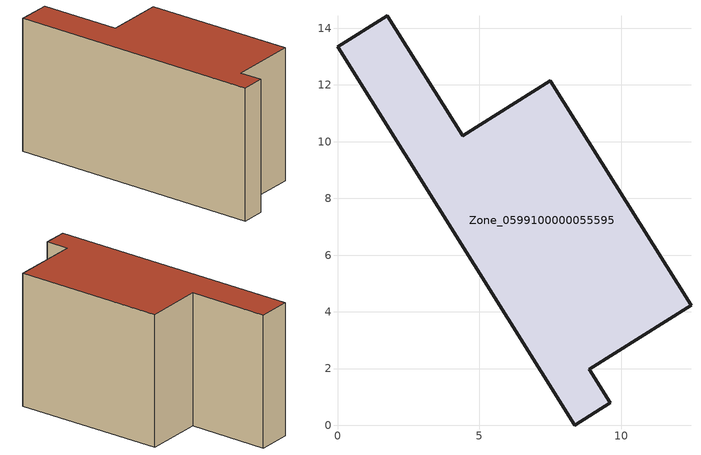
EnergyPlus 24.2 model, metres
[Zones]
Zone_0599100000055595
 floor ground (C_G): 0,13.34 1.76,14.44 4.41,10.2 7.49,12.14 12.46,4.24 8.88,1.98 9.62,0.79 8.37,0 z0
 wall outside (C_F): 8.37,0 9.62,0.79 8.88,1.98 12.46,4.24 7.49,12.14 4.41,10.2 1.76,14.44 0,13.34 8.37,0 z0:8.34
 roof outside (C_R): 1.76,14.44 0,13.34 8.37,0 9.62,0.79 8.88,1.98 12.46,4.24 7.49,12.14 4.41,10.2 z8.34
[BUILDING]
Pand.0599100000055595: North Axis=0; Terrain=City; Loads Convergence Tolerance Value=0.04; Temperature Convergence Tolerance Value=0.4; Solar Distribution=FullExterior; Maximum Number of Warmup Days=25; Minimum Number of Warmup Days=1
[Site:Location]
Rotterdam.The.Hague.AP_ZH_NLD Design_Conditions: Latitude=51.96; Longitude=4.45; Time Zone=1; Elevation=-4.5
[SITE:GROUNDTEMPERATURE:BUILDINGSURFACE]
18, 18, 18, 18, 18, 18, 18, 18, 18, 18, 18, 18
[MATERIAL] Thermal Absorptance=0.9; Solar Absorptance=0.7; Visible Absorptance=0.7
Name | Roughness | Thickness | Conductivity | Density | Specific Heat
G.TI.1975-1991 | MediumSmooth | 0.15 | 0.288461 | 540 | 1210
F.TI.1975-1991 | Rough | 0.3 | 0.230769 | 1920 | 840
R.TI.1975-1991 | MediumRough | 0.2 | 0.153846 | 1500 | 1000
[CONSTRUCTION]
C_G: G.TI.1975-1991
C_F: F.TI.1975-1991
C_R: R.TI.1975-1991
[ZONE]
Zone_0599100000055595: Type=1; Multiplier=1; Ceiling Height=Autocalculate; Volume=Autocalculate; Floor Area=autocalculate; Part of Total Floor Area=Yes
[ZONEINFILTRATION:DESIGNFLOWRATE]
Infil_Zone_0599100000055595: Zone or ZoneList or Space or SpaceList=Zone_0599100000055595; Schedule=AlwaysOn; Design Flow Rate Calculation Method=Flow/Area; Flow Rate per Floor Area=0.003; Constant Term Coefficient=1; Temperature Term Coefficient=0; Velocity Term Coefficient=0; Velocity Squared Term Coefficient=0
[HVACTEMPLATE:ZONE:IDEALLOADSAIRSYSTEM]
Zone_0599100000055595: Maximum Heating Supply Air Temperature=50; Minimum Cooling Supply Air Temperature=13; Maximum Heating Supply Air Humidity Ratio=0.0156; Minimum Cooling Supply Air Humidity Ratio=0.0077; Heating Limit=NoLimit; Cooling Limit=NoLimit; Dehumidification Control Type=ConstantSensibleHeatRatio; Cooling Sensible Heat Ratio=0.7; Dehumidification Setpoint=60; Humidification Control Type=None; Humidification Setpoint=30; Outdoor Air Method=None; Outdoor Air Flow Rate per Person=0.00944; Outdoor Air Flow Rate per Zone Floor Area=0; Outdoor Air Flow Rate per Zone=0; Demand Controlled Ventilation Type=None; Outdoor Air Economizer Type=NoEconomizer; Heat Recovery Type=None; Sensible Heat Recovery Effectiveness=0.7; Latent Heat Recovery Effectiveness=0.65
[ZONECONTROL:THERMOSTAT]
ThermostatControl_Zone_0599100000055595: Zone or ZoneList=Zone_0599100000055595; Control Type Schedule=DualSetpointControlType; Control 1=Thermostat_Zone_0599100000055595; Temperature Difference Between Cutout And Setpoint=0
[THERMOSTATSETPOINT:DUALSETPOINT]
Thermostat_Zone_0599100000055595: Heating Setpoint Temperature Schedule=HeatingSetpoint_Zone_0599100000055595; Cooling Setpoint Temperature Schedule=CoolingSetpoint_Zone_0599100000055595
[SCHEDULE:COMPACT]
HeatingSetpoint_Zone_0599100000055595: Through: 12/31, For: AllDays, Until: 24:00, 21
CoolingSetpoint_Zone_0599100000055595: Through: 12/31, For: AllDays, Until: 24:00, 24
DualSetpointControlType: Through: 12/31, For: AllDays, Until: 24:00, 4
AlwaysOn: Through: 12/31, For: AllDays, Until: 24:00, 1
